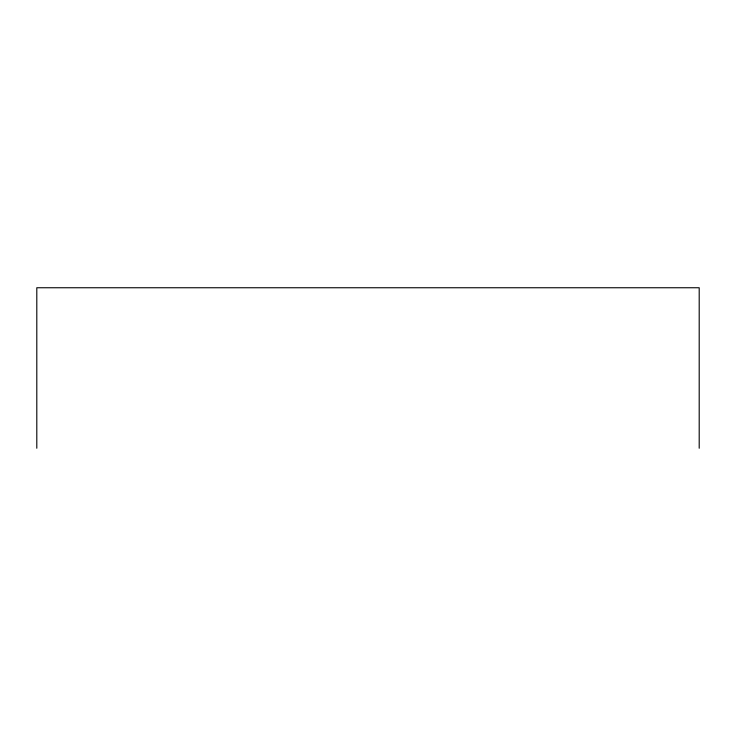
<?xml version="1.0" encoding="UTF-8"?>
<svg xmlns="http://www.w3.org/2000/svg" width="736" height="736" viewBox="0 0 736 736"><rect width="100%" height="100%" fill="white"/><g stroke="black" fill="none" stroke-linecap="round" stroke-linejoin="round"><path stroke-width="1.1" d="M699.2 448.252L699.2 287.748L36.8 287.748L36.8 448.252"/></g></svg>
